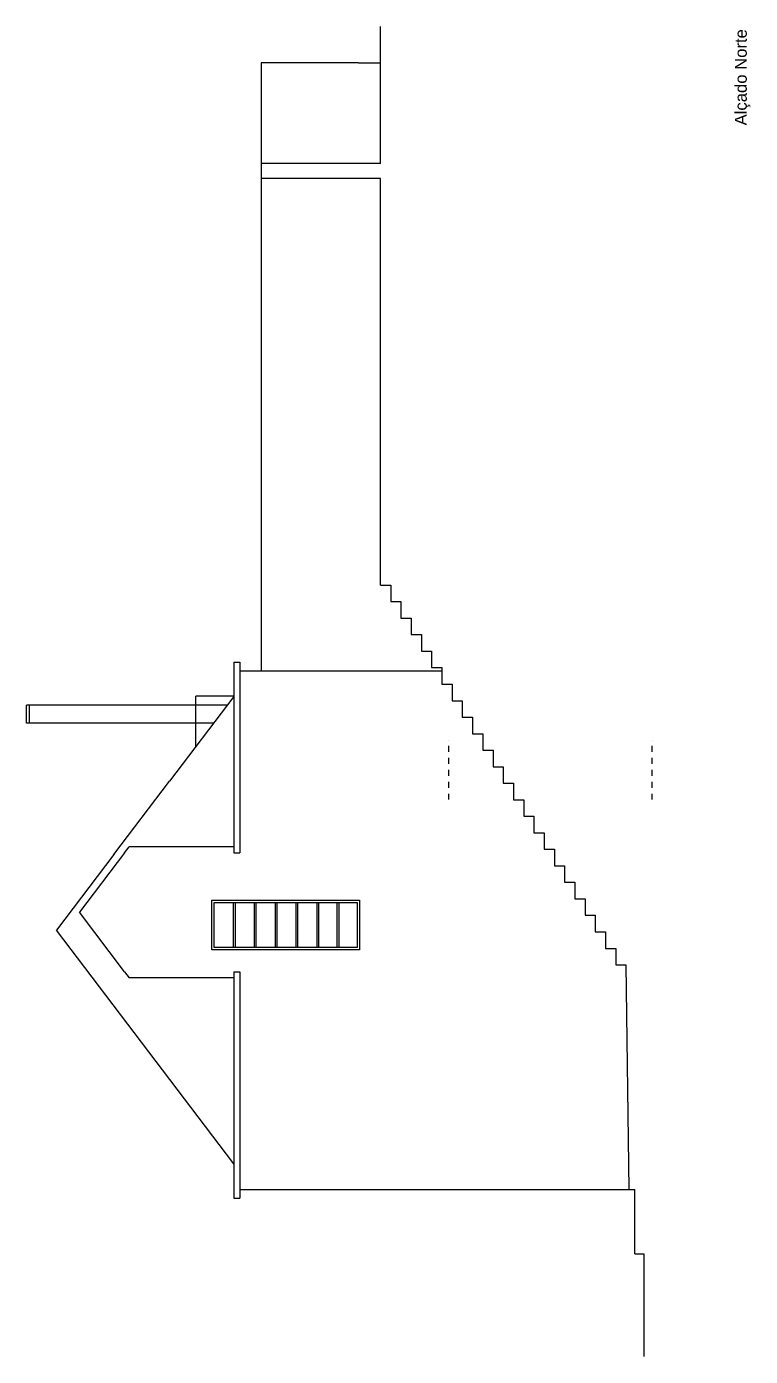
# Model space of a CAD drawing. Header units: millimetres. Extents: x 1778 to 2471, y 1406 to 1876.
# Drawn here: x 1875.26 to 1887.41, y 1668.83 to 1691.13 of the extents above; entities that cross this region are included whole.
import ezdxf
from ezdxf.enums import TextEntityAlignment as Align

# ---------------------------------------------------------------- set-up
doc = ezdxf.new("R2010")
doc.units = ezdxf.units.MM
doc.linetypes.add('DASHED', pattern=[19.05, 12.7, -6.35])
for name, color, linetype in [('ARQ_CONSTRUIR_VISTA', 30, 'Continuous'), ('ARQ_EXISNTENTE_VISTA', 9, 'Continuous'), ('ARQ_LINHA_CORTE', 4, 'Continuous'), ('ARQ_TEXTO', 3, 'Continuous')]:
    doc.layers.add(name, color=color, linetype=linetype)
doc.styles.get("Standard").update_dxf_attribs({"font": 'arial.ttf'})

msp = doc.modelspace()

# ---------------------------------------------------------------- linework, layer by layer
at = {"layer": 'ARQ_CONSTRUIR_VISTA'}
for p, q in [((1878.097, 1679.054), (1878.097, 1679.899)), ((1878.74, 1679.899), (1878.097, 1679.899)), ((1878.625, 1679.748), (1875.257, 1679.748)), ((1875.257, 1679.448), (1875.257, 1679.748)), ((1875.307, 1679.448), (1875.307, 1679.748)), ((1878.397, 1679.448), (1875.257, 1679.448)), ((1876.721, 1677.244), (1877.656, 1678.474)), ((1876.903, 1677.276), (1876.979, 1677.376)), ((1878.737, 1677.376), (1876.979, 1677.376)), ((1876.903, 1675.276), (1876.979, 1675.176)), ((1878.737, 1675.176), (1876.979, 1675.176))]:
    msp.add_line(p, q, dxfattribs=at)
at = {"layer": 'ARQ_EXISNTENTE_VISTA'}
for p, q in [((1879.197, 1690.524), (1879.197, 1688.839)), ((1880.827, 1690.524), (1879.197, 1690.524)), ((1880.827, 1690.524), (1881.197, 1690.524)), ((1879.197, 1688.589), (1879.197, 1680.324)), ((1878.737, 1680.474), (1878.737, 1677.276)), ((1878.737, 1680.474), (1878.837, 1680.474)), ((1878.837, 1680.474), (1878.837, 1677.276)), ((1878.837, 1680.324), (1882.227, 1680.324)), ((1878.737, 1679.896), (1877.656, 1678.474)), ((1876.721, 1677.244), (1875.757, 1675.976)), ((1876.903, 1677.276), (1876.143, 1676.276)), ((1878.737, 1677.276), (1878.837, 1677.276)), ((1878.727, 1676.438), (1878.727, 1675.688)), ((1878.757, 1676.438), (1878.757, 1675.688)), ((1879.077, 1676.438), (1879.077, 1675.688)), ((1879.107, 1676.438), (1879.107, 1675.688)), ((1879.427, 1676.438), (1879.427, 1675.688)), ((1879.457, 1676.438), (1879.457, 1675.688)), ((1879.777, 1676.438), (1879.777, 1675.688)), ((1879.807, 1676.438), (1879.807, 1675.688)), ((1880.127, 1676.438), (1880.127, 1675.688)), ((1880.157, 1676.438), (1880.157, 1675.688)), ((1880.467, 1676.438), (1880.467, 1675.688)), ((1880.497, 1676.438), (1880.497, 1675.688)), ((1876.903, 1675.276), (1876.143, 1676.276)), ((1878.737, 1672.055), (1875.757, 1675.976)), ((1878.737, 1675.276), (1878.837, 1675.276)), ((1878.737, 1675.276), (1878.737, 1671.478)), ((1878.837, 1675.276), (1878.837, 1671.478)), ((1878.737, 1671.478), (1878.837, 1671.478)), ((1878.837, 1671.628), (1885.367, 1671.628))]:
    msp.add_line(p, q, dxfattribs=at)
at = {"layer": 'ARQ_EXISNTENTE_VISTA', "linetype": 'DASHED', "ltscale": 0.005}
for p, q in [((1882.347, 1678.166), (1882.347, 1679.166)), ((1885.757, 1678.166), (1885.757, 1679.166))]:
    msp.add_line(p, q, dxfattribs=at)
at = {"layer": 'ARQ_EXISNTENTE_VISTA'}
for points in [[(1880.847, 1675.648), (1878.367, 1675.648), (1878.367, 1676.478), (1880.847, 1676.478)], [(1880.807, 1675.688), (1878.407, 1675.688), (1878.407, 1676.438), (1880.807, 1676.438)]]:
    msp.add_lwpolyline(points, close=True, dxfattribs=at)
at = {"layer": 'ARQ_LINHA_CORTE'}
for p, q in [((1881.197, 1688.839), (1881.197, 1691.135)), ((1881.197, 1688.839), (1879.197, 1688.839)), ((1879.197, 1688.839), (1879.197, 1688.589)), ((1881.197, 1688.589), (1879.197, 1688.589)), ((1881.197, 1681.765), (1881.197, 1688.589)), ((1881.197, 1681.765), (1881.369, 1681.765)), ((1881.369, 1681.765), (1881.369, 1681.488)), ((1881.369, 1681.488), (1881.541, 1681.488)), ((1881.541, 1681.488), (1881.541, 1681.211)), ((1881.541, 1681.211), (1881.712, 1681.211)), ((1881.712, 1681.211), (1881.712, 1680.934)), ((1881.712, 1680.934), (1881.884, 1680.934)), ((1881.884, 1680.934), (1881.884, 1680.657)), ((1881.884, 1680.657), (1882.056, 1680.657)), ((1882.056, 1680.657), (1882.056, 1680.38)), ((1882.056, 1680.38), (1882.227, 1680.38)), ((1882.227, 1680.38), (1882.227, 1680.103)), ((1882.227, 1680.103), (1882.399, 1680.103)), ((1882.399, 1680.103), (1882.399, 1679.826)), ((1882.399, 1679.826), (1882.571, 1679.826)), ((1882.571, 1679.826), (1882.571, 1679.549)), ((1882.571, 1679.549), (1882.742, 1679.549)), ((1882.742, 1679.549), (1882.742, 1679.272)), ((1882.742, 1679.272), (1882.914, 1679.272)), ((1882.914, 1679.272), (1882.914, 1678.995)), ((1882.914, 1678.995), (1883.086, 1678.995)), ((1883.086, 1678.995), (1883.086, 1678.718)), ((1883.086, 1678.718), (1883.257, 1678.718)), ((1883.257, 1678.718), (1883.257, 1678.441)), ((1883.257, 1678.441), (1883.429, 1678.441)), ((1883.429, 1678.441), (1883.429, 1678.164)), ((1883.429, 1678.164), (1883.601, 1678.164)), ((1883.601, 1678.164), (1883.601, 1677.887)), ((1883.601, 1677.887), (1883.772, 1677.887)), ((1883.772, 1677.887), (1883.772, 1677.61)), ((1883.772, 1677.61), (1883.944, 1677.61)), ((1883.944, 1677.61), (1883.944, 1677.333)), ((1883.944, 1677.333), (1884.116, 1677.333)), ((1884.116, 1677.333), (1884.116, 1677.056)), ((1884.116, 1677.056), (1884.287, 1677.056)), ((1884.287, 1677.056), (1884.287, 1676.779)), ((1884.287, 1676.779), (1884.459, 1676.779)), ((1884.459, 1676.779), (1884.459, 1676.502)), ((1884.459, 1676.502), (1884.631, 1676.502)), ((1884.631, 1676.502), (1884.631, 1676.225)), ((1884.631, 1676.225), (1884.802, 1676.225)), ((1884.802, 1676.225), (1884.802, 1675.948)), ((1884.802, 1675.948), (1884.974, 1675.948)), ((1884.974, 1675.948), (1884.974, 1675.671)), ((1884.974, 1675.671), (1885.146, 1675.671)), ((1885.146, 1675.671), (1885.146, 1675.394)), ((1885.146, 1675.394), (1885.317, 1675.394)), ((1885.317, 1675.394), (1885.367, 1671.628)), ((1885.367, 1671.628), (1885.469, 1671.628)), ((1885.469, 1670.544), (1885.469, 1671.628)), ((1885.469, 1670.544), (1885.619, 1670.544)), ((1885.619, 1670.544), (1885.619, 1668.825))]:
    msp.add_line(p, q, dxfattribs=at)

# ---------------------------------------------------------------- texts
at = {"layer": 'ARQ_TEXTO'}
msp.add_text('Alçado Norte', height=0.2, rotation=90, dxfattribs=at).set_placement((1887.345, 1691.092), align=Align.RIGHT)

doc.saveas('drawing.dxf')
